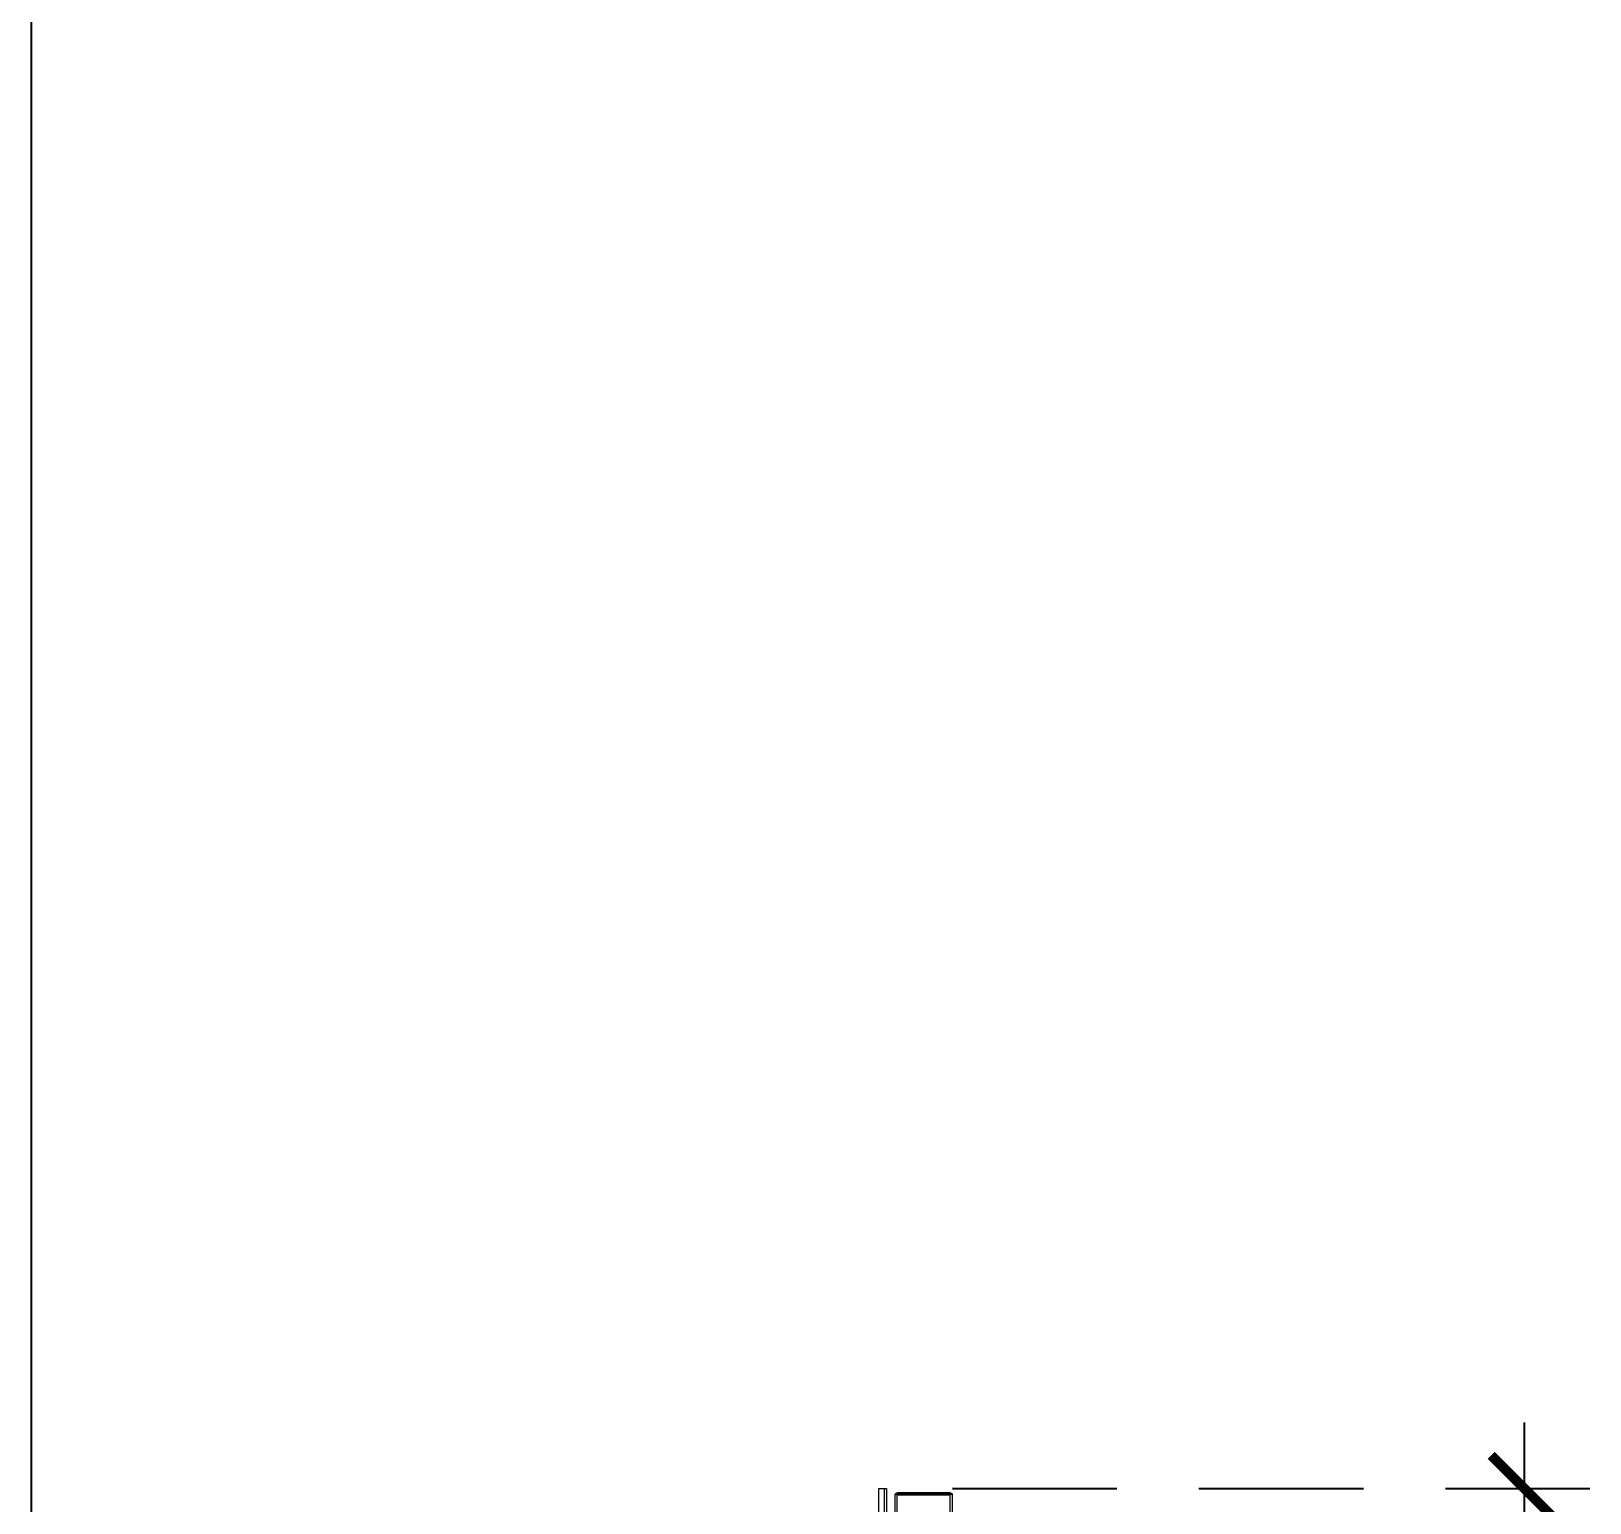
# Model space of a CAD drawing. Header units: inches. Extents: x -20583 to 399182, y -24453 to 525552.
# Drawn here: x 23790 to 24975, y -18854 to -17735 of the extents above; entities that cross this region are included whole.
import ezdxf

# ---------------------------------------------------------------- set-up
doc = ezdxf.new("R2010")
doc.units = ezdxf.units.IN
doc.header["$LTSCALE"] = 1000
doc.header["$MEASUREMENT"] = 0
doc.header["$PDMODE"] = 35
doc.linetypes.add('HIDDEN2', pattern=[0.1875, 0.125, -0.0625])
doc.layers.add('A-DIM', color=9, linetype='Continuous')
doc.layers.add('Layer3', color=3, linetype='Continuous')
doc.styles.add('ZZ-Dim All', font='romans.shx', dxfattribs={"width": 0.8})
doc.dimstyles.new('DIM-100', dxfattribs={"dimscale": 50, "dimtxt": 1.25, "dimasz": 1, "dimexe": 1, "dimexo": 1, "dimgap": 0.6, "dimtad": 1, "dimdec": 0, "dimrnd": 5, "dimdsep": 46, "dimtxsty": 'ZZ-Dim All', "dimblk1": 'ARCHTICK', "dimblk2": 'ARCHTICK', "dimsah": 1, "dimcen": 1, "dimdle": 1, "dimclrd": 256, "dimclre": 8, "dimclrt": 256, "dimazin": 2, "dimtfac": 1, "dimtdec": 0, "dimtix": 1, "dimtmove": 2, "dimatfit": 2, "dimfxl": 0.1, "dimtolj": 1, "dimtzin": 0, "dimlwd": -1, "dimlwe": -1, "dimarcsym": 0})

# ---------------------------------------------------------------- blocks, each defined once
blk = doc.blocks.new('subzero-BI-36UG-S - RH side')
at = {"color": 7, "linetype": 'Continuous', "lineweight": 0}
for p, q in [((11.986, 50.026), (11.986, 40.886)), ((12.046, 50.026), (11.986, 50.026)), ((12.046, 40.886), (12.046, 50.026)), ((12.218, 50.026), (12.046, 50.026)), ((12.218, 40.886), (12.218, 50.026)), ((10.017, 40.395), (10.017, 49.833)), ((11.723, 49.865), (10.026, 49.865)), ((10.026, 49.865), (11.723, 49.865)), ((10.079, 49.895), (11.669, 49.895)), ((10.079, 40.393), (10.079, 49.835)), ((11.669, 49.835), (10.079, 49.835)), ((11.669, 40.393), (11.669, 49.835)), ((11.731, 40.395), (11.731, 49.833))]:
    blk.add_line(p, q, dxfattribs=at)
for centre, start, end in [((10.079, 49.833), 148.927, 180), ((10.079, 49.833), 148.927, 180), ((10.079, 49.833), 90, 148.927), ((10.079, 49.897), 211.073, 270), ((11.669, 49.833), 31.073, 90), ((11.669, 49.897), 270, 328.927), ((11.669, 49.833), 0, 31.073), ((11.669, 49.833), 0, 31.073)]:
    blk.add_arc(centre, 0.062, start, end, dxfattribs=at)
blk = doc.blocks.new('_ARCHTICK')
at = {"color": 0, "linetype": 'ByBlock', "const_width": 0.15}
blk.add_lwpolyline([(-0.5, -0.5), (0.5, 0.5)], dxfattribs=at)
blk = doc.blocks.new('*D626')
at = {"layer": 'A-DIM', "transparency": 16777216}
blk.add_line((24925.2, -18792.7), (24925.2, -21015.7), dxfattribs=at)
at = {"layer": 'A-DIM', "color": 8, "linetype": 'HIDDEN2', "transparency": 16777216}
for p, q in [((24490.5, -18842.7), (24975.2, -18842.7)), ((24420.2, -20965.7), (24975.2, -20965.7))]:
    blk.add_line(p, q, dxfattribs=at)
at = {"layer": 'Defpoints', "color": 0, "transparency": 16777216}
for p in [(24440.5, -18842.7, 0), (24370.2, -20965.7, 0), (24925.2, -20965.7)]:
    blk.add_point(p, dxfattribs=at)
at = {"layer": 'A-DIM', "transparency": 16777216, "xscale": 50, "yscale": 50, "zscale": 50}
for p, rotation in [((24925.2, -18842.7), 90), ((24925.2, -20965.7), 270)]:
    blk.add_blockref('_ARCHTICK', p, dxfattribs=dict(at, rotation=rotation))
at = {"layer": 'A-DIM', "color": 3, "transparency": 16777216, "insert": (24865.2, -19904.2), "char_height": 60, "attachment_point": 5, "rotation": 90, "style": 'ZZ-Dim All'}
blk.add_mtext('\\A1;2125', dxfattribs=at)

msp = doc.modelspace()

# ---------------------------------------------------------------- linework, layer by layer
at = {"layer": 'Layer3'}
msp.add_line((23790, -16815.7, 0), (23790, -21065.7, 0), dxfattribs=at)

# ---------------------------------------------------------------- block references
at = {"xscale": -25.4, "yscale": 25.4, "zscale": 25.4}
msp.add_blockref('subzero-BI-36UG-S - RH side', (24744.9, -20113.4, 0), dxfattribs=at)

# ---------------------------------------------------------------- dimensions: what is measured, and where the dimension line sits
at = {"layer": 'A-DIM'}
dim = msp.add_linear_dim(base=(24925.2, -20965.7), p1=(24440.5, -18842.7, 0), p2=(24370.2, -20965.7, 0), angle=90, dimstyle='DIM-100', override={"dimtxt": 1.2, "dimclrt": 3}, dxfattribs=at)
dim.commit()
dim.dimension.update_dxf_attribs({"geometry": '*D626', "text_midpoint": (24865.2, -19904.2)})

doc.saveas('drawing.dxf')
